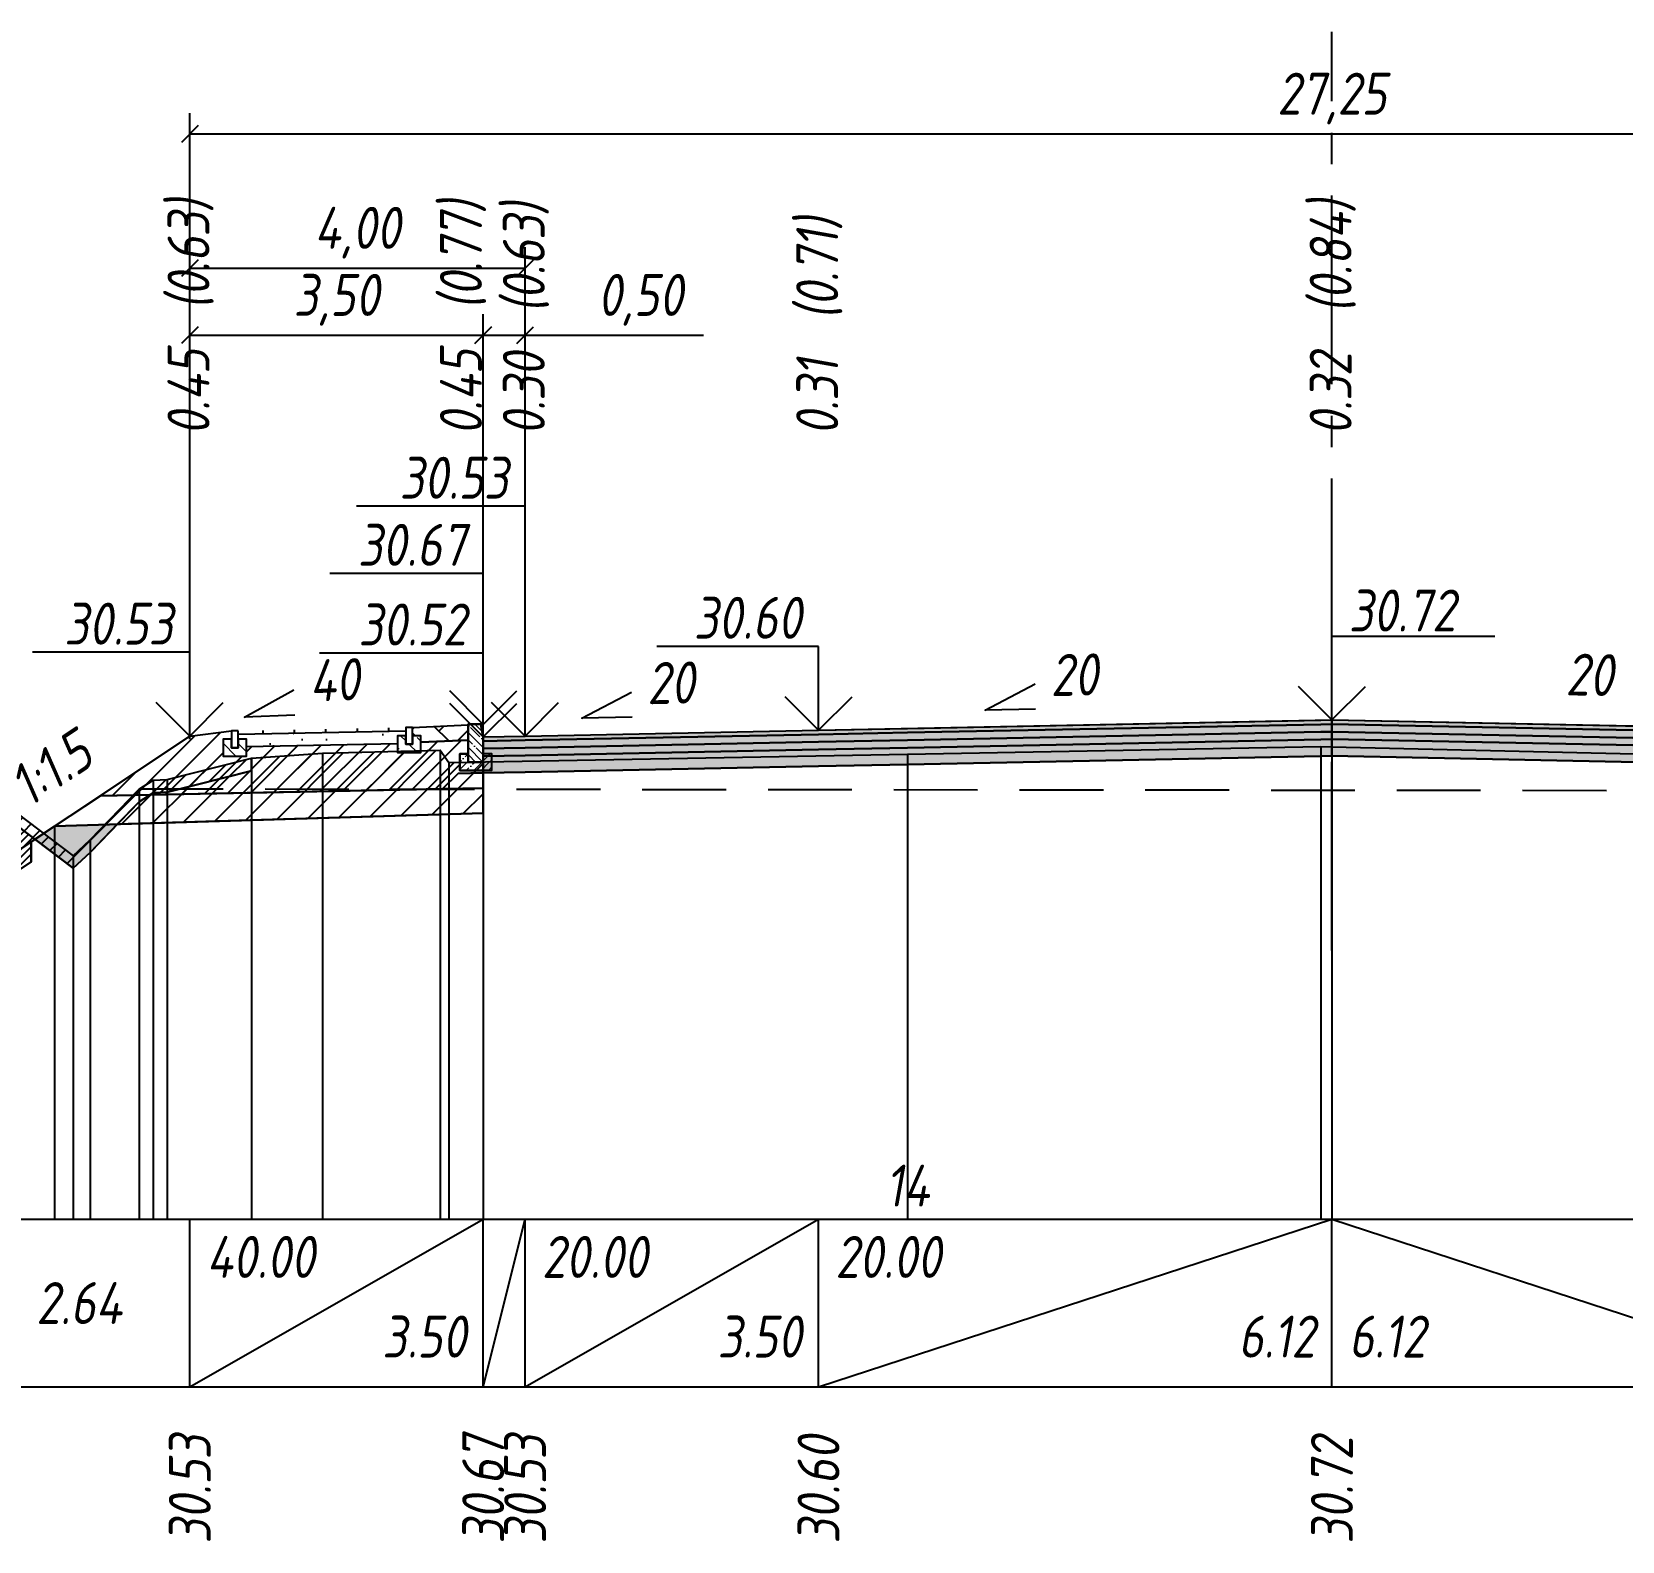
# Model space of a CAD drawing. Extents: x -717 to 1451, y -133302 to 233.
# Drawn here: x 133.2 to 228, y -109271.2 to -109181.2 of the extents above; entities that cross this region are included whole.
import ezdxf
from ezdxf.enums import TextEntityAlignment as Align

# ---------------------------------------------------------------- set-up
doc = ezdxf.new("R2010")
doc.units = 0
doc.linetypes.add('осевая2', pattern=[1.125, 0.75, -0.125, 0.125, -0.125])
doc.linetypes.add('штриховая', pattern=[0.75, 0.5, -0.25])
for name, color, linetype in [('Интерполированный поперечник', 2, 'Continuous'), ('КОД_399', 252, 'Continuous'), ('Код_514', 1, 'Continuous'), ('Контур_0', 7, 'Continuous'), ('Контур_2660', 7, 'Continuous'), ('Контур_2665', 7, 'Continuous'), ('Контур_400', 7, 'Continuous'), ('Контур_508', 7, 'Continuous'), ('Контур_512', 7, 'Continuous'), ('Контур_513', 7, 'Continuous'), ('Красный поперечник', 1, 'Continuous'), ('Объём_2501', 7, 'Continuous'), ('Объём_2650', 7, 'Continuous'), ('Объём_2660', 7, 'Continuous'), ('Объём_2661', 7, 'Continuous'), ('Объём_2663', 7, 'Continuous'), ('Объём_2665', 7, 'Continuous'), ('Объём_2666', 7, 'Continuous'), ('Ось', 1, 'осевая2'), ('Откосы', 7, 'Continuous'), ('Отметки покрытия', 7, 'Continuous'), ('Рабочие отметки', 7, 'Continuous'), ('Рабочие отметки доп.', 7, 'Continuous'), ('Слои выравнивания', 7, 'Continuous'), ('Таблица', 7, 'Continuous'), ('Уклоны проезжей части', 7, 'Continuous'), ('Черный поперечник', 3, 'Continuous')]:
    doc.layers.add(name, color=color, linetype=linetype)
for name, color, linetype, true_color in [('Контур_2540', 2, 'Continuous', 0xffff00), ('Контур_2562', 3, 'Continuous', 0x00ff00), ('Контур_2570', 7, 'Continuous', 0x80ff00), ('Контур_2725', 7, 'Continuous', 0x323232), ('Контур_2736', 4, 'Continuous', 0x00ffff), ('Контур_2737', 4, 'Continuous', 0x00ffff), ('Контур_2738', 4, 'Continuous', 0x00ffff), ('Контур_2739', 4, 'Continuous', 0x00ffff), ('Контур_2745', 7, 'Continuous', 0xa4ffff), ('Контур_2747', 4, 'Continuous', 0x00ffff), ('Контур_2748', 4, 'Continuous', 0x00ffff), ('Контур_2749', 4, 'Continuous', 0x00ffff), ('Контур_2760', 7, 'Continuous', 0x323232), ('Контур_2761', 7, 'Continuous', 0x323232), ('Контур_2762', 7, 'Continuous', 0x323232), ('Контур_2763', 7, 'Continuous', 0x323232), ('Контур_402', 7, 'Continuous', 0xff6464), ('Контур_703', 4, 'Continuous', 0x00ffff), ('Контур_705', 4, 'Continuous', 0x00ffff), ('Объём_2520', 7, 'Continuous', 0x80ffff), ('Объём_2540', 2, 'Continuous', 0xffff00), ('Объём_2562', 3, 'Continuous', 0x00ff00), ('Объём_2563', 7, 'Continuous', 0xff8000), ('Объём_2570', 7, 'Continuous', 0x80ff00), ('Объём_2600', 7, 'Continuous', 0x808000), ('Объём_2620', 2, 'Continuous', 0xffff00), ('Объём_2746', 2, 'Continuous', 0xffff00)]:
    doc.layers.add(name, color=color, linetype=linetype, true_color=true_color)
doc.styles.get("Standard").update_dxf_attribs({"font": 'txt', "height": 2.5})
doc.styles.add('М', font='romand.shx', dxfattribs={"width": 0.8, "oblique": 10, "height": 2.5})
doc.dimstyles.new('ISO-25', dxfattribs={"dimtxt": 2.5, "dimasz": 2.5, "dimexe": 1.25, "dimexo": 0.625, "dimtad": 1, "dimtxsty": 'Standard', "dimcen": 2.5, "dimadec": 0, "dimazin": 0, "dimtfac": 1, "dimtmove": 0, "dimatfit": 3, "dimfxl": 1, "dimarcsym": 0})

# ---------------------------------------------------------------- blocks, each defined once
blk = doc.blocks.new('_Oblique')
at = {"color": 0, "linetype": 'ByBlock', "lineweight": -2}
blk.add_line((-0.5, -0.5), (0.5, 0.5), dxfattribs=at)
blk = doc.blocks.new('*D3560')
at = {"color": 0, "lineweight": -2, "transparency": 16777216}
for p, q in [((142.575, -109222.632), (142.575, -109198.045)), ((160.075, -109222.682), (160.075, -109198.045)), ((142.575, -109199.295), (160.075, -109199.295))]:
    blk.add_line(p, q, dxfattribs=at)
at = {"layer": 'Defpoints', "color": 0, "transparency": 16777216}
for p in [(160.075, -109199.295), (142.575, -109223.257), (160.075, -109223.307)]:
    blk.add_point(p, dxfattribs=at)
at = {"color": 0, "lineweight": -2, "transparency": 16777216, "rotation": 180}
blk.add_blockref('_Oblique', (142.575, -109199.295), dxfattribs=at)
at = {"color": 0, "lineweight": -2, "transparency": 16777216}
blk.add_blockref('_Oblique', (160.075, -109199.295), dxfattribs=at)
at = {"color": 0, "transparency": 16777216, "insert": (151.325, -109197.182), "char_height": 2.5, "width": 9.58333, "attachment_point": 5, "style": 'М'}
blk.add_mtext('3,50', dxfattribs=at)
blk = doc.blocks.new('*D3562')
at = {"color": 0, "lineweight": -2, "transparency": 16777216}
for p, q in [((160.075, -109222.682), (160.075, -109198.045)), ((162.575, -109222.632), (162.575, -109198.045)), ((160.075, -109199.295), (162.575, -109199.295)), ((162.575, -109199.295), (173.219, -109199.295))]:
    blk.add_line(p, q, dxfattribs=at)
at = {"layer": 'Defpoints', "color": 0, "transparency": 16777216}
for p in [(162.575, -109199.295), (160.075, -109223.307), (162.575, -109223.257)]:
    blk.add_point(p, dxfattribs=at)
at = {"color": 0, "lineweight": -2, "transparency": 16777216, "rotation": 180}
blk.add_blockref('_Oblique', (160.075, -109199.295), dxfattribs=at)
at = {"color": 0, "lineweight": -2, "transparency": 16777216}
blk.add_blockref('_Oblique', (162.575, -109199.295), dxfattribs=at)
at = {"color": 0, "transparency": 16777216, "insert": (169.457, -109197.182), "char_height": 2.5, "width": 9.16667, "attachment_point": 5, "style": 'М'}
blk.add_mtext('0,50', dxfattribs=at)
blk = doc.blocks.new('*D3565')
at = {"color": 0, "lineweight": -2, "transparency": 16777216}
for p, q in [((142.575, -109223.382), (142.575, -109194.045)), ((162.575, -109222.632), (162.575, -109194.045)), ((142.575, -109195.295), (162.575, -109195.295))]:
    blk.add_line(p, q, dxfattribs=at)
at = {"layer": 'Defpoints', "color": 0, "transparency": 16777216}
for p in [(162.575, -109195.295), (162.575, -109223.257), (142.575, -109224.007)]:
    blk.add_point(p, dxfattribs=at)
at = {"color": 0, "lineweight": -2, "transparency": 16777216, "rotation": 180}
blk.add_blockref('_Oblique', (142.575, -109195.295), dxfattribs=at)
at = {"color": 0, "lineweight": -2, "transparency": 16777216}
blk.add_blockref('_Oblique', (162.575, -109195.295), dxfattribs=at)
at = {"color": 0, "transparency": 16777216, "insert": (152.575, -109193.182), "char_height": 2.5, "width": 9.16667, "attachment_point": 5, "style": 'М'}
blk.add_mtext('4,00', dxfattribs=at)
blk = doc.blocks.new('*D3566')
at = {"color": 0, "lineweight": -2, "transparency": 16777216}
for p, q in [((142.575, -109223.382), (142.575, -109186.045)), ((278.818, -109223.382), (278.818, -109186.045)), ((142.575, -109187.295), (278.818, -109187.295))]:
    blk.add_line(p, q, dxfattribs=at)
at = {"layer": 'Defpoints', "color": 0, "transparency": 16777216}
for p in [(278.818, -109187.295), (142.575, -109224.007), (278.818, -109224.007)]:
    blk.add_point(p, dxfattribs=at)
at = {"color": 0, "lineweight": -2, "transparency": 16777216, "rotation": 180}
blk.add_blockref('_Oblique', (142.575, -109187.295), dxfattribs=at)
at = {"color": 0, "lineweight": -2, "transparency": 16777216}
blk.add_blockref('_Oblique', (278.818, -109187.295), dxfattribs=at)
at = {"color": 0, "transparency": 16777216, "insert": (210.696, -109185.182), "char_height": 2.5, "width": 12.5, "attachment_point": 5, "style": 'М'}
blk.add_mtext('27,25', dxfattribs=at)
blk = doc.blocks.new('БР100.30.18')
at = {"linetype": 'Continuous', "lineweight": 13}
h = blk.add_hatch(dxfattribs=at)
h.set_pattern_fill('ANSI35', scale=5)
h.set_pattern_definition([(45, (-1504.996, -4799.2297), (-0.88388348, 0.88388348), []), (45, (-1504.1121, -4799.2297), (-0.88388348, 0.88388348), [1.5625, -0.3125, 0, -0.3125])])
h.paths.add_polyline_path([(0.3, 3.47), (1.8, 3.47), (1.8, -1.03), (0, -1.03), (0, 1.97)])
h = blk.add_hatch(dxfattribs=at)
h.set_pattern_fill('ANSI35', scale=5, angle=90)
h.set_pattern_definition([(135, (-1504.996, -4800.7297), (-0.88388348, -0.88388348), []), (135, (-1504.996, -4799.8458), (-0.88388348, -0.88388348), [1.5625, -0.3125, 0, -0.3125])])
h.paths.add_polyline_path([(-1, -0.03), (0, -0.03), (0, -1.03), (1.8, -1.03), (1.8, -0.03), (2.8, -0.03), (2.8, -2.03), (-1, -2.03)])
at = {"color": 7, "lineweight": 30}
blk.add_lwpolyline([(1.8, -1.03), (0, -1.03), (0, 1.97), (0.3, 3.47), (1.8, 3.47)], close=True, dxfattribs=at)
at = {"linetype": 'Continuous'}
blk.add_lwpolyline([(0, -0.03), (-1, -0.03), (-1, -2.03), (2.8, -2.03), (2.8, -0.03), (1.8, -0.03)], dxfattribs=at)

msp = doc.modelspace()

# ---------------------------------------------------------------- hatches: boundary and pattern name
at = {"linetype": 'Continuous'}
h = msp.add_hatch(dxfattribs=at)
h.set_pattern_fill('ANSI31', color=256, scale=15, angle=45, style=0)
h.set_pattern_definition([(90, (-1729.9295, -114176.3104), (-1.875, 3e-16), [])])
h.paths.add_polyline_path([(145.458, -109222.886), (155.454, -109222.679), (155.454, -109222.88), (145.458, -109223.078)])
h = msp.add_hatch(dxfattribs=at)
h.set_pattern_fill('AR-HBONE', color=253, scale=0.3)
h.set_pattern_definition([(45, (-117.4933, -115028.5289), (0, 1.69705627), [3.6, -1.2]), (135, (-116.6448, -115027.6804), (1e-16, 1.69705627), [3.6, -1.2])])
h.paths.add_polyline_path([(155.454, -109222.679), (155.454, -109223.679), (155.454, -109223.679)])
h.paths.add_polyline_path([(159.174, -109222.531), (155.854, -109222.679), (155.854, -109223.179), (156.354, -109223.179), (156.354, -109223.558), (159.175, -109223.432)])
at = {"linetype": 'Continuous', "lineweight": 13}
h = msp.add_hatch(dxfattribs=at)
h.set_pattern_fill('ANSI35', scale=5, angle=90)
h.set_pattern_definition([(135, (-1675.4885, -43495.2575), (-0.883883476, -0.883883476), []), (135, (-1675.4885, -43494.3736), (-0.883883476, -0.883883476), [1.5625, -0.3125, 0, -0.3125])])
h.paths.add_polyline_path([(145.958, -109223.386), (145.458, -109223.386), (145.458, -109223.886), (145.058, -109223.886), (145.058, -109223.386), (144.558, -109223.386), (144.558, -109224.386), (145.958, -109224.386)])
h = msp.add_hatch(dxfattribs=at)
h.set_pattern_fill('ANSI35', scale=5, angle=90)
h.set_pattern_definition([(135, (-1685.8841, -43495.0514), (-0.883883476, -0.883883476), []), (135, (-1685.8841, -43494.1675), (-0.883883476, -0.883883476), [1.5625, -0.3125, 0, -0.3125])])
h.paths.add_polyline_path([(156.354, -109223.179), (155.854, -109223.179), (155.854, -109223.679), (155.454, -109223.679), (155.454, -109223.179), (154.954, -109223.179), (154.954, -109224.179), (156.354, -109224.179)])
at = {"layer": 'КОД_399'}
h = msp.add_hatch(dxfattribs=at)
h.set_pattern_fill('AR-CONC', scale=0.7, angle=45, style=0)
h.set_pattern_definition([(95, (-1730.0115, -114176.3996), (3.860864, 3.2396496), [0.525, -5.775]), (40, (-1730.0115, -114176.3996), (-4.409945, 3.036377), [0.42, -4.62]), (145.45144, (-1729.69, -114176.1297), (-0.549081, 6.2760265), [0.4461813, -4.907995]), (91.1842, (-1731.0014, -114175.4097), (6.101854, 4.4632964), [0.7875, -8.6625]), (141.63564, (-1730.493, -114175.038), (-0.1953, 9.447982), [0.669272, -7.361996]), (36.18416, (-1731.0014, -114175.41), (-0.1953, 9.447982), [0.63, -6.93]), (66, (-1730.259, -114175.162), (4.947401, 0.9616773), [0.525, -5.775]), (11, (-1730.259, -114175.162), (-2.38496, 4.793659), [0.42, -4.62]), (116.45144, (-1729.8467, -114175.082), (2.562441, 5.7553363), [0.4461813, -4.907995]), (82.5, (-1730.0115, -114176.3996), (-1.5875523, 1.7079287), [0, -4.564, 0, -4.69, 0, -4.6375]), (52.5, (-1730.0115, -114176.3996), (-0.6501106, 3.2543661), [0, -2.674, 0, -4.459, 0, -1.7675]), (12.5, (-1731.1153, -114177.5034), (2.7539272, 2.5306453), [0, -1.75, 0, -5.46, 0, -7.245]), (2.5, (-1731.6103, -114177.9984), (2.3911299, 3.3821186), [0, -2.275, 0, -3.626, 0, -5.145])])
h.paths.add_polyline_path([(145.958, -109223.386), (145.458, -109223.386), (145.458, -109223.078), (155.454, -109222.88), (155.454, -109223.179), (154.954, -109223.179), (154.954, -109223.64), (145.958, -109223.818)])
at = {"layer": 'Объём_2563'}
h = msp.add_hatch(dxfattribs=at)
h.set_pattern_fill('ANSI31', color=256, scale=0.3)
h.paths.add_polyline_path([(158.575, -109225.425), (157.656, -109226.343), (137.24, -109226.751), (142.575, -109223.195), (145.058, -109222.886), (145.058, -109223.386), (144.558, -109223.386), (144.558, -109224.386), (145.958, -109224.386), (145.958, -109223.818), (154.954, -109223.64), (154.954, -109224.179), (156.354, -109224.179), (156.354, -109223.558), (159.175, -109223.432), (159.176, -109224.245), (158.676, -109224.246), (158.677, -109225.246), (160.075, -109225.245), (160.075, -109225.395)])
h.paths.add_polyline_path([(283.771, -109226.744), (263.736, -109226.343), (262.818, -109225.425), (261.318, -109225.395), (261.318, -109225.245), (262.716, -109225.246), (262.717, -109224.246), (262.217, -109224.245), (262.218, -109223.432), (265.039, -109223.558), (265.039, -109224.179), (266.439, -109224.179), (266.439, -109223.64), (275.435, -109223.818), (275.435, -109224.386), (276.835, -109224.386), (276.835, -109223.386), (276.335, -109223.386), (276.335, -109222.886), (278.818, -109223.195), (283.771, -109226.497)])
at = {"layer": 'Объём_2570'}
h = msp.add_hatch(dxfattribs=at)
h.set_pattern_fill('ANSI31', color=256, scale=0.2)
h.paths.add_polyline_path([(146.258, -109225.259), (141.216, -109226.53), (140.396, -109226.579), (139.546, -109227.113), (136.625, -109230.13), (135.622, -109231.077), (131.604, -109228.037), (130.457, -109227.077), (126.709, -109224.045), (117.213, -109217.727), (113.228, -109217.692), (112.846, -109217.656), (105, -109217.839), (105, -109217.089), (112.846, -109216.906), (113.228, -109216.942), (117.213, -109216.977), (126.709, -109223.295), (130.457, -109226.327), (131.604, -109227.287), (135.622, -109230.327), (136.625, -109229.38), (139.546, -109226.363), (140.396, -109225.829), (141.216, -109225.78), (146.258, -109224.509)])
h.paths.add_polyline_path([(294.989, -109226.101), (293.674, -109226.108), (289.206, -109226.218), (283.032, -109227.09), (281.962, -109227.264), (277.133, -109226.66), (273.574, -109225.859), (273.574, -109225.109), (277.133, -109225.91), (281.962, -109226.514), (283.032, -109226.34), (289.206, -109225.468), (293.674, -109225.358), (294.989, -109225.351)])
at = {"layer": 'Объём_2600'}
h = msp.add_hatch(dxfattribs=at)
h.set_pattern_fill('ANSI31', color=6, scale=0.4)
h.paths.add_polyline_path([(131.594, -109228.062), (106.72, -109217.799), (112.846, -109217.656), (113.228, -109217.692), (117.213, -109217.727), (126.709, -109224.045), (130.457, -109227.077), (131.688, -109228.1)])
h.paths.add_polyline_path([(160.075, -109227.801), (138.246, -109228.456), (139.546, -109227.113), (140.396, -109226.579), (141.216, -109226.53), (146.258, -109225.259), (146.258, -109224.509), (150.483, -109224.215), (157.516, -109224.031), (158.016, -109224.78), (160.075, -109224.742)])
h.paths.add_polyline_path([(290.165, -109229.769), (290.165, -109228.568), (286.878, -109228.568), (286.878, -109229.769), (284.99, -109228.511), (261.318, -109227.801), (261.318, -109225.071), (263.166, -109225.118), (263.666, -109224.368), (268.694, -109224.696), (273.574, -109225.109), (273.574, -109225.859), (277.133, -109226.66), (281.962, -109227.264), (283.032, -109227.09), (289.206, -109226.218), (293.856, -109226.107), (293.271, -109226.497), (293.271, -109227.699)])
h = msp.add_hatch(dxfattribs=at)
h.set_pattern_fill('HONEY', color=5, scale=0.3)
h.paths.add_polyline_path([(134.515, -109228.568), (138.246, -109228.456), (136.625, -109230.13), (135.622, -109231.077), (133.34, -109229.351)])
h.paths.add_polyline_path([(293.856, -109226.107), (294.989, -109225.351), (294.989, -109226.101)])
at = {"layer": 'Объём_2620'}
h = msp.add_hatch(dxfattribs=at)
h.set_pattern_fill('ANSI31', color=2, scale=0.1)
h.paths.add_polyline_path([(133.117, -109229.5), (133.117, -109230.702), (129.67, -109233), (127.064, -109233), (123.617, -109230.702), (123.617, -109229.5), (106.087, -109217.813), (106.72, -109217.799), (131.688, -109228.1), (133.34, -109229.351)])
h.paths.add_polyline_path([(286.878, -109228.568), (290.165, -109228.568), (290.165, -109229.769), (289.824, -109229.997), (287.219, -109229.997), (286.878, -109229.769)])
at = {"layer": 'Слои выравнивания'}
for color, points in [(2, [(160.075, -109223.245), (162.575, -109223.195), (180.075, -109222.845), (185.387, -109222.738), (210.024, -109222.246), (210.696, -109222.232), (210.696, -109222.482), (210.024, -109222.496), (185.387, -109222.988), (180.075, -109223.095), (162.575, -109223.445), (160.075, -109223.495)]), (3, [(160.075, -109223.495), (162.575, -109223.445), (180.075, -109223.095), (185.387, -109222.988), (210.024, -109222.496), (210.696, -109222.482), (210.696, -109222.932), (210.024, -109222.946), (185.387, -109223.438), (180.075, -109223.545), (162.575, -109223.895), (160.075, -109223.945)]), (4, [(160.075, -109223.945), (162.575, -109223.895), (180.075, -109223.545), (185.387, -109223.438), (210.024, -109222.946), (210.696, -109222.932), (210.696, -109223.382), (210.024, -109223.396), (185.387, -109223.888), (180.075, -109223.995), (162.575, -109224.345), (160.075, -109224.395)]), (2, [(210.696, -109222.232), (235.63, -109222.731), (241.318, -109222.845), (258.818, -109223.195), (261.318, -109223.245), (261.318, -109223.495), (258.818, -109223.445), (241.318, -109223.095), (235.63, -109222.981), (210.696, -109222.482)]), (3, [(210.696, -109222.482), (235.63, -109222.981), (241.318, -109223.095), (258.818, -109223.445), (261.318, -109223.495), (261.318, -109223.945), (258.818, -109223.895), (241.318, -109223.545), (235.63, -109223.431), (210.696, -109222.932)]), (4, [(210.696, -109222.932), (235.63, -109223.431), (241.318, -109223.545), (258.818, -109223.895), (261.318, -109223.945), (261.318, -109224.395), (258.818, -109224.345), (241.318, -109223.995), (235.63, -109223.881), (210.696, -109223.382)]), (5, [(160.075, -109224.395), (162.575, -109224.345), (180.075, -109223.995), (185.387, -109223.888), (210.024, -109223.396), (210.696, -109223.382), (210.696, -109224.382), (210.024, -109224.396), (185.387, -109224.888), (180.075, -109224.995), (162.575, -109225.345), (160.075, -109225.395)]), (5, [(210.696, -109223.382), (235.63, -109223.881), (241.318, -109223.995), (258.818, -109224.345), (261.318, -109224.395), (261.318, -109225.395), (258.818, -109225.345), (241.318, -109224.995), (235.63, -109224.881), (210.696, -109224.382)])]:
    msp.add_hatch(color=color, dxfattribs=at).paths.add_polyline_path(points)

# ---------------------------------------------------------------- linework, layer by layer
for points in [[(145.458, -109222.886), (145.058, -109222.886), (145.058, -109223.886), (145.458, -109223.886), (145.458, -109222.886)], [(145.458, -109223.078), (155.454, -109222.88)], [(155.854, -109222.679), (155.454, -109222.679), (155.454, -109223.679), (155.854, -109223.679), (155.854, -109222.679)], [(155.854, -109222.679), (159.174, -109222.531), (159.175, -109223.432), (156.354, -109223.558), (156.354, -109223.179), (155.854, -109223.179), (155.854, -109222.679)], [(145.058, -109223.386), (144.558, -109223.386), (144.558, -109224.386), (145.958, -109224.386), (145.958, -109223.386), (145.458, -109223.386), (145.458, -109223.886), (145.058, -109223.886), (145.058, -109223.386)], [(145.958, -109223.818), (154.954, -109223.64)], [(155.454, -109223.179), (154.954, -109223.179), (154.954, -109224.179), (156.354, -109224.179), (156.354, -109223.179), (155.854, -109223.179), (155.854, -109223.679), (155.454, -109223.679), (155.454, -109223.179)]]:
    msp.add_lwpolyline(points)
at = {"layer": 'Интерполированный поперечник', "linetype": 'штриховая', "ltscale": 10, "flags": 128}
msp.add_lwpolyline([(139.564, -109226.341), (281.984, -109226.49)], dxfattribs=at)
at = {"layer": 'Код_514'}
for p, q in [((142.575, -109262), (142.575, -109252)), ((142.575, -109262), (160.075, -109252)), ((160.075, -109262), (160.075, -109252)), ((160.075, -109262), (160.075, -109252)), ((160.075, -109262), (162.575, -109252)), ((162.575, -109262), (162.575, -109252)), ((162.575, -109262), (180.075, -109252)), ((180.075, -109262), (180.075, -109252)), ((180.075, -109262), (210.696, -109252)), ((210.696, -109262), (210.696, -109252)), ((210.696, -109252), (241.318, -109262))]:
    msp.add_line(p, q, dxfattribs=at)
at = {"layer": 'Контур_0', "flags": 128}
msp.add_lwpolyline([(142.575, -109223.195), (133.867, -109229), (133.867, -109229), (133.867, -109229), (133.867, -109229), (133.867, -109229), (133.867, -109229), (133.867, -109229), (133.867, -109229), (133.867, -109229), (133.867, -109229), (133.867, -109229), (133.867, -109229), (133.867, -109229), (133.867, -109229), (129.367, -109232)], dxfattribs=at)
msp.add_lwpolyline([(142.575, -109223.195), (133.867, -109229), (133.867, -109229), (133.867, -109229), (133.867, -109229), (133.867, -109229), (133.867, -109229), (133.867, -109229), (133.867, -109229), (133.867, -109229), (133.867, -109229), (133.867, -109229), (133.867, -109229), (133.867, -109229), (133.867, -109229), (129.367, -109232)], dxfattribs=at)
at = {"layer": 'Контур_0', "color": 250, "flags": 128}
for points in [[(137.24, -109226.751), (157.656, -109226.343), (158.575, -109225.425), (160.075, -109225.395)], [(158.575, -109225.425), (160.075, -109225.395), (160.075, -109226.295), (157.656, -109226.343), (158.575, -109225.425), (158.575, -109225.425)]]:
    msp.add_lwpolyline(points, dxfattribs=at)
at = {"layer": 'Контур_2540', "flags": 128}
msp.add_lwpolyline([(160.075, -109227.801), (134.515, -109228.568), (137.24, -109226.751), (160.075, -109226.295), (160.075, -109227.801), (160.075, -109227.801)], dxfattribs=at)
at = {"layer": 'Контур_2562', "flags": 128}
msp.add_lwpolyline([(142.575, -109223.195), (142.575, -109223.195), (142.575, -109223.195), (142.575, -109223.195), (142.575, -109223.195)], dxfattribs=at)
at = {"layer": 'Контур_2570', "flags": 128}
msp.add_lwpolyline([(131.604, -109228.037), (135.622, -109231.077), (136.625, -109230.13), (139.546, -109227.113), (139.546, -109227.113), (140.396, -109226.579), (141.216, -109226.53), (146.258, -109225.259), (146.258, -109224.509), (150.483, -109224.215), (157.516, -109224.031), (158.016, -109224.78), (185.387, -109224.272), (210.024, -109223.824), (210.696, -109223.84), (235.63, -109224.411)], dxfattribs=at)
at = {"layer": 'Контур_2660', "flags": 128}
msp.add_lwpolyline([(134.515, -109228.568), (160.075, -109227.801)], dxfattribs=at)
at = {"layer": 'Контур_2665', "flags": 128}
msp.add_lwpolyline([(142.575, -109223.195), (142.575, -109223.195)], dxfattribs=at)
at = {"layer": 'Контур_2725', "flags": 128}
msp.add_lwpolyline([(160.075, -109225.395), (162.575, -109225.345), (180.075, -109224.995), (185.387, -109224.888), (210.024, -109224.396), (210.696, -109224.382), (235.63, -109224.881), (241.318, -109224.995), (258.818, -109225.345), (261.318, -109225.395)], dxfattribs=at)
at = {"layer": 'Контур_2736', "flags": 128}
for points in [[(142.575, -109223.195), (133.867, -109229)], [(133.867, -109229), (129.367, -109232)]]:
    msp.add_lwpolyline(points, dxfattribs=at)
at = {"layer": 'Контур_2737', "flags": 128}
msp.add_lwpolyline([(133.867, -109229), (133.867, -109229)], dxfattribs=at)
at = {"layer": 'Контур_2738', "flags": 128}
msp.add_lwpolyline([(133.867, -109229), (133.867, -109229)], dxfattribs=at)
at = {"layer": 'Контур_2739', "flags": 128}
msp.add_lwpolyline([(133.867, -109229), (133.867, -109229)], dxfattribs=at)
at = {"layer": 'Контур_2745', "flags": 128}
msp.add_lwpolyline([(133.867, -109229), (133.867, -109229)], dxfattribs=at)
msp.add_lwpolyline([(133.867, -109229), (133.867, -109229)], dxfattribs=at)
msp.add_lwpolyline([(133.867, -109229), (133.867, -109229)], dxfattribs=at)
msp.add_lwpolyline([(133.867, -109229), (133.867, -109229)], dxfattribs=at)
msp.add_lwpolyline([(133.867, -109229), (133.867, -109229)], dxfattribs=at)
msp.add_lwpolyline([(133.867, -109229), (133.867, -109229)], dxfattribs=at)
at = {"layer": 'Контур_2747', "flags": 128}
msp.add_lwpolyline([(133.867, -109229), (133.867, -109229)], dxfattribs=at)
at = {"layer": 'Контур_2748', "flags": 128}
msp.add_lwpolyline([(133.867, -109229), (133.867, -109229)], dxfattribs=at)
at = {"layer": 'Контур_2749', "flags": 128}
msp.add_lwpolyline([(133.867, -109229), (133.867, -109229)], dxfattribs=at)
at = {"layer": 'Контур_2760', "flags": 128}
msp.add_lwpolyline([(160.075, -109223.245), (162.575, -109223.195), (180.075, -109222.845), (185.387, -109222.738), (210.024, -109222.246), (210.696, -109222.232), (235.63, -109222.731), (241.318, -109222.845), (258.818, -109223.195), (261.318, -109223.245)], dxfattribs=at)
at = {"layer": 'Контур_2761', "flags": 128}
msp.add_lwpolyline([(160.075, -109223.495), (162.575, -109223.445), (180.075, -109223.095), (185.387, -109222.988), (210.024, -109222.496), (210.696, -109222.482), (235.63, -109222.981), (241.318, -109223.095), (258.818, -109223.445), (261.318, -109223.495)], dxfattribs=at)
at = {"layer": 'Контур_2762', "flags": 128}
msp.add_lwpolyline([(160.075, -109223.945), (162.575, -109223.895), (180.075, -109223.545), (185.387, -109223.438), (210.024, -109222.946), (210.696, -109222.932), (235.63, -109223.431), (241.318, -109223.545), (258.818, -109223.895), (261.318, -109223.945)], dxfattribs=at)
at = {"layer": 'Контур_2763', "flags": 128}
msp.add_lwpolyline([(160.075, -109224.395), (162.575, -109224.345), (180.075, -109223.995), (185.387, -109223.888), (210.024, -109223.396), (210.696, -109223.382), (235.63, -109223.881), (241.318, -109223.995), (258.818, -109224.345), (261.318, -109224.395)], dxfattribs=at)
at = {"layer": 'Контур_400', "flags": 128}
for points in [[(160.075, -109223.245), (162.575, -109223.195), (162.575, -109223.195), (162.575, -109223.195), (162.575, -109223.195), (162.575, -109223.195), (162.575, -109223.195), (180.075, -109222.845), (210.696, -109222.232)], [(210.696, -109222.232), (241.318, -109222.845), (258.818, -109223.195), (258.818, -109223.195), (258.818, -109223.195), (258.818, -109223.195), (258.818, -109223.195), (258.818, -109223.195), (261.318, -109223.245)]]:
    msp.add_lwpolyline(points, dxfattribs=at)
at = {"layer": 'Контур_402', "flags": 128}
msp.add_lwpolyline([(134.515, -109228.568), (160.075, -109227.801), (160.075, -109225.395), (210.696, -109224.382), (261.318, -109225.395), (261.318, -109227.801), (284.99, -109228.511)], dxfattribs=at)
at = {"layer": 'Контур_508', "flags": 128}
msp.add_lwpolyline([(105, -109217.089), (123.617, -109229.5), (123.617, -109230.702), (127.064, -109233), (127.367, -109233), (129.367, -109233), (129.67, -109233), (133.117, -109230.702), (133.117, -109229.5), (134.515, -109228.568), (160.075, -109227.801), (160.075, -109225.395), (210.696, -109224.382), (261.318, -109225.395), (261.318, -109227.801), (284.99, -109228.511), (287.219, -109229.997), (287.521, -109229.997), (289.521, -109229.997), (289.824, -109229.997), (293.271, -109227.699), (293.271, -109226.497), (294.989, -109225.351)], dxfattribs=at)
at = {"layer": 'Контур_512', "flags": 128}
msp.add_lwpolyline([(105, -109217.089), (123.617, -109229.5), (123.617, -109230.702), (127.064, -109233), (127.367, -109233), (129.367, -109233), (129.67, -109233), (133.117, -109230.702), (133.117, -109229.5), (134.515, -109228.568), (160.075, -109227.801)], dxfattribs=at)
at = {"layer": 'Контур_513', "flags": 128}
msp.add_lwpolyline([(105, -109217.089), (123.617, -109229.5), (123.617, -109230.702), (127.064, -109233), (127.367, -109233), (129.367, -109233), (129.67, -109233), (133.117, -109230.702), (133.117, -109229.5), (134.515, -109228.568), (160.075, -109227.801), (160.075, -109225.395), (210.696, -109224.382), (261.318, -109225.395), (261.318, -109227.801), (284.99, -109228.511), (287.219, -109229.997), (287.521, -109229.997), (289.521, -109229.997), (289.824, -109229.997), (293.271, -109227.699), (293.271, -109226.497), (294.989, -109225.351)], dxfattribs=at)
at = {"layer": 'Контур_703', "flags": 128}
msp.add_lwpolyline([(142.575, -109223.195), (133.867, -109229)], dxfattribs=at)
at = {"layer": 'Контур_705', "flags": 128}
msp.add_lwpolyline([(133.867, -109229), (133.867, -109229)], dxfattribs=at)
at = {"layer": 'Красный поперечник'}
for p, q in [((162.575, -109223.195), (180.075, -109222.845)), ((180.075, -109222.845), (210.696, -109222.232)), ((210.696, -109222.232), (241.318, -109222.845)), ((129.367, -109232), (142.575, -109223.195)), ((160.075, -109223.245), (162.575, -109223.195)), ((134.515, -109228.568), (134.515, -109252)), ((160.075, -109227.801), (160.075, -109252))]:
    msp.add_line(p, q, dxfattribs=at)
at = {"layer": 'Объём_2501', "flags": 128}
for points in [[(160.075, -109223.245), (162.575, -109223.195), (162.575, -109223.195), (162.575, -109223.195), (162.575, -109223.195), (162.575, -109223.195), (162.575, -109223.195), (180.075, -109222.845), (210.696, -109222.232)], [(210.696, -109222.232), (241.318, -109222.845), (258.818, -109223.195), (258.818, -109223.195), (258.818, -109223.195), (258.818, -109223.195), (258.818, -109223.195), (258.818, -109223.195), (261.318, -109223.245)]]:
    msp.add_lwpolyline(points, dxfattribs=at)
at = {"layer": 'Объём_2520', "color": 250, "flags": 128}
msp.add_lwpolyline([(158.575, -109225.425), (160.075, -109225.395), (160.075, -109226.295), (157.656, -109226.343), (158.575, -109225.425), (158.575, -109225.425)], dxfattribs=at)
at = {"layer": 'Объём_2540', "flags": 128}
msp.add_lwpolyline([(160.075, -109227.801), (134.515, -109228.568), (137.24, -109226.751), (160.075, -109226.295), (160.075, -109227.801), (160.075, -109227.801)], dxfattribs=at)
at = {"layer": 'Объём_2562', "flags": 128}
msp.add_lwpolyline([(142.575, -109223.195), (142.575, -109223.195), (142.575, -109223.195), (142.575, -109223.195), (142.575, -109223.195)], dxfattribs=at)
at = {"layer": 'Объём_2563', "color": 250, "flags": 128}
msp.add_lwpolyline([(158.575, -109225.425), (157.656, -109226.343), (137.24, -109226.751), (142.575, -109223.195), (145.058, -109222.886), (145.058, -109223.386), (144.558, -109223.386), (144.558, -109224.386), (145.958, -109224.386), (145.958, -109223.818), (154.954, -109223.64), (154.954, -109224.179), (156.354, -109224.179), (156.354, -109223.558), (159.175, -109223.432), (159.176, -109224.245), (158.676, -109224.246), (158.677, -109225.246), (160.075, -109225.245), (160.075, -109225.395), (158.575, -109225.425), (158.575, -109225.425)], dxfattribs=at)
at = {"layer": 'Объём_2570', "flags": 128}
for points in [[(131.604, -109227.287), (135.622, -109230.327), (136.625, -109229.38), (139.546, -109226.363), (140.396, -109225.829), (141.216, -109225.78), (146.258, -109224.509), (146.258, -109225.259), (146.258, -109225.259)], [(146.258, -109225.259), (141.216, -109226.53), (140.396, -109226.579), (139.546, -109227.113), (136.625, -109230.13), (135.622, -109231.077), (131.604, -109228.037)]]:
    msp.add_lwpolyline(points, dxfattribs=at)
at = {"layer": 'Объём_2600', "flags": 128}
msp.add_lwpolyline([(134.515, -109228.568), (138.246, -109228.456), (136.625, -109230.13), (135.622, -109231.077), (133.34, -109229.351), (134.515, -109228.568), (134.515, -109228.568)], dxfattribs=at)
at = {"layer": 'Объём_2620', "flags": 128}
msp.add_lwpolyline([(133.117, -109229.5), (133.117, -109230.702), (129.67, -109233), (127.064, -109233), (123.617, -109230.702), (123.617, -109229.5), (106.087, -109217.813), (106.72, -109217.799), (131.688, -109228.1), (133.34, -109229.351), (133.117, -109229.5), (133.117, -109229.5)], dxfattribs=at)
at = {"layer": 'Объём_2650', "color": 6, "flags": 128}
msp.add_lwpolyline([(160.075, -109227.801), (138.246, -109228.456), (139.546, -109227.113), (140.396, -109226.579), (141.216, -109226.53), (146.258, -109225.259), (146.258, -109224.509), (150.483, -109224.215), (157.516, -109224.031), (158.016, -109224.78), (160.075, -109224.742), (160.075, -109227.801), (160.075, -109227.801)], dxfattribs=at)
at = {"layer": 'Объём_2660', "flags": 128}
msp.add_lwpolyline([(134.515, -109228.568), (160.075, -109227.801)], dxfattribs=at)
at = {"layer": 'Объём_2661', "flags": 128}
msp.add_lwpolyline([(142.575, -109223.195), (133.867, -109229)], dxfattribs=at)
at = {"layer": 'Объём_2663', "flags": 128}
msp.add_lwpolyline([(133.867, -109229), (129.367, -109232)], dxfattribs=at)
at = {"layer": 'Объём_2665', "flags": 128}
msp.add_lwpolyline([(142.575, -109223.195), (142.575, -109223.195)], dxfattribs=at)
at = {"layer": 'Объём_2666', "flags": 128}
msp.add_lwpolyline([(142.575, -109223.195), (133.867, -109229)], dxfattribs=at)
at = {"layer": 'Объём_2746', "flags": 128}
msp.add_lwpolyline([(158.016, -109227.863), (138.246, -109228.456), (139.546, -109227.113), (140.396, -109226.579), (141.216, -109226.53), (146.258, -109225.259), (146.258, -109224.509), (150.483, -109224.215), (157.516, -109224.031), (158.016, -109224.78), (158.016, -109227.863), (158.016, -109227.863)], dxfattribs=at)
at = {"layer": 'Ось', "ltscale": 15}
msp.add_line((210.696, -109235.971), (210.696, -109181.203), dxfattribs=at)
at = {"layer": 'Откосы', "color": 1, "flags": 128}
for points in [[(193.016, -109221.586), (190.017, -109221.646), (192.986, -109220.086)], [(148.837, -109221.943), (145.839, -109222.063), (148.777, -109220.445)], [(168.955, -109222.067), (165.956, -109222.127), (168.925, -109220.567)]]:
    msp.add_lwpolyline(points, dxfattribs=at)
at = {"layer": 'Отметки покрытия', "color": 1}
for p, q in [((162.575, -109209.495), (152.52, -109209.495)), ((162.575, -109223.195), (162.575, -109209.495)), ((160.075, -109213.495), (150.93, -109213.495)), ((160.075, -109222.495), (160.075, -109213.495)), ((210.696, -109222.232), (210.696, -109217.232)), ((210.696, -109217.232), (220.407, -109217.232)), ((142.575, -109218.195), (133.188, -109218.195)), ((142.575, -109223.195), (142.575, -109218.195)), ((180.075, -109217.845), (170.43, -109217.845)), ((180.075, -109222.845), (180.075, -109217.845)), ((160.075, -109218.245), (150.308, -109218.245)), ((160.075, -109223.245), (160.075, -109218.245)), ((160.075, -109222.495), (158.075, -109220.495)), ((160.075, -109222.495), (162.075, -109220.495)), ((180.075, -109222.845), (178.075, -109220.845)), ((180.075, -109222.845), (182.075, -109220.845)), ((210.696, -109222.232), (208.696, -109220.232)), ((210.696, -109222.232), (212.696, -109220.232)), ((142.575, -109223.195), (140.575, -109221.195)), ((142.575, -109223.195), (144.575, -109221.195)), ((160.075, -109223.245), (158.075, -109221.245)), ((160.075, -109223.245), (162.075, -109221.245)), ((162.575, -109223.195), (160.575, -109221.195)), ((162.575, -109223.195), (164.575, -109221.195))]:
    msp.add_line(p, q, dxfattribs=at)
at = {"layer": 'Слои выравнивания'}
for p, q in [((210.696, -109222.232), (210.696, -109252)), ((160.075, -109223.245), (160.075, -109252))]:
    msp.add_line(p, q, dxfattribs=at)
at = {"layer": 'Слои выравнивания', "color": 2, "flags": 128}
for points in [[(160.075, -109223.245), (162.575, -109223.195), (180.075, -109222.845), (185.387, -109222.738), (210.024, -109222.246), (210.696, -109222.232), (210.696, -109222.482), (210.024, -109222.496), (185.387, -109222.988), (180.075, -109223.095), (162.575, -109223.445), (160.075, -109223.495)], [(210.696, -109222.232), (235.63, -109222.731), (241.318, -109222.845), (258.818, -109223.195), (261.318, -109223.245), (261.318, -109223.495), (258.818, -109223.445), (241.318, -109223.095), (235.63, -109222.981), (210.696, -109222.482)]]:
    msp.add_lwpolyline(points, close=True, dxfattribs=at)
at = {"layer": 'Слои выравнивания', "color": 3, "flags": 128}
for points in [[(160.075, -109223.495), (162.575, -109223.445), (180.075, -109223.095), (185.387, -109222.988), (210.024, -109222.496), (210.696, -109222.482), (210.696, -109222.932), (210.024, -109222.946), (185.387, -109223.438), (180.075, -109223.545), (162.575, -109223.895), (160.075, -109223.945)], [(210.696, -109222.482), (235.63, -109222.981), (241.318, -109223.095), (258.818, -109223.445), (261.318, -109223.495), (261.318, -109223.945), (258.818, -109223.895), (241.318, -109223.545), (235.63, -109223.431), (210.696, -109222.932)]]:
    msp.add_lwpolyline(points, close=True, dxfattribs=at)
at = {"layer": 'Слои выравнивания', "color": 4, "flags": 128}
for points in [[(160.075, -109223.945), (162.575, -109223.895), (180.075, -109223.545), (185.387, -109223.438), (210.024, -109222.946), (210.696, -109222.932), (210.696, -109223.382), (210.024, -109223.396), (185.387, -109223.888), (180.075, -109223.995), (162.575, -109224.345), (160.075, -109224.395)], [(210.696, -109222.932), (235.63, -109223.431), (241.318, -109223.545), (258.818, -109223.895), (261.318, -109223.945), (261.318, -109224.395), (258.818, -109224.345), (241.318, -109223.995), (235.63, -109223.881), (210.696, -109223.382)]]:
    msp.add_lwpolyline(points, close=True, dxfattribs=at)
at = {"layer": 'Слои выравнивания', "color": 5, "flags": 128}
for points in [[(160.075, -109224.395), (162.575, -109224.345), (180.075, -109223.995), (185.387, -109223.888), (210.024, -109223.396), (210.696, -109223.382), (210.696, -109224.382), (210.024, -109224.396), (185.387, -109224.888), (180.075, -109224.995), (162.575, -109225.345), (160.075, -109225.395)], [(210.696, -109223.382), (235.63, -109223.881), (241.318, -109223.995), (258.818, -109224.345), (261.318, -109224.395), (261.318, -109225.395), (258.818, -109225.345), (241.318, -109224.995), (235.63, -109224.881), (210.696, -109224.382)]]:
    msp.add_lwpolyline(points, close=True, dxfattribs=at)
at = {"layer": 'Таблица'}
for p, q in [((80, -109252), (319.989, -109252)), ((80, -109262), (319.989, -109262))]:
    msp.add_line(p, q, dxfattribs=at)
at = {"layer": 'Уклоны проезжей части', "color": 1, "flags": 128}
for points in [[(193.016, -109221.586), (190.017, -109221.646), (192.986, -109220.086)], [(148.837, -109221.943), (145.839, -109222.063), (148.777, -109220.445)], [(168.955, -109222.067), (165.956, -109222.127), (168.925, -109220.567)]]:
    msp.add_lwpolyline(points, dxfattribs=at)
at = {"layer": 'Черный поперечник', "color": 7}
for p, q in [((210.024, -109223.824), (210.024, -109252)), ((210.696, -109223.84), (210.696, -109252)), ((146.258, -109224.509), (146.258, -109252)), ((150.483, -109224.215), (150.483, -109252)), ((157.516, -109224.031), (157.516, -109252)), ((158.016, -109224.78), (158.016, -109252)), ((185.387, -109224.272), (185.387, -109252)), ((141.216, -109225.78), (141.216, -109252)), ((139.546, -109226.363), (139.546, -109252)), ((140.396, -109225.829), (140.396, -109252)), ((136.625, -109229.38), (136.625, -109252)), ((135.622, -109230.327), (135.622, -109252))]:
    msp.add_line(p, q, dxfattribs=at)
at = {"layer": 'Черный поперечник', "flags": 128}
msp.add_lwpolyline([(131.604, -109227.287), (135.622, -109230.327), (136.625, -109229.38), (139.546, -109226.363), (140.396, -109225.829), (141.216, -109225.78), (146.258, -109224.509), (150.483, -109224.215), (157.516, -109224.031), (158.016, -109224.78), (185.387, -109224.272), (210.024, -109223.824), (210.696, -109223.84), (235.63, -109224.411)], dxfattribs=at)

# ---------------------------------------------------------------- block references
at = {"lineweight": 18, "xscale": -0.5, "yscale": 0.5, "zscale": 0.5, "rotation": 0.05553677703885818}
msp.add_blockref('БР100.30.18', (160.076, -109224.228), dxfattribs=at)

# ---------------------------------------------------------------- texts
at = {"layer": 'Код_514', "style": 'М', "oblique": 10, "width": 0.8}
for s, p in [('40.00', (143.575, -109253)), ('20.00', (163.575, -109253)), ('20.00', (181.075, -109253))]:
    msp.add_text(s, height=2.5, dxfattribs=at).set_placement(p, align=Align.TOP_LEFT)
msp.add_text('2.64', height=2.5, dxfattribs=at).set_placement((135.971, -109257), align=Align.MIDDLE_CENTER)
for s, p in [('3.50', (159.075, -109261)), ('3.50', (179.075, -109261)), ('6.12', (209.696, -109261))]:
    msp.add_text(s, height=2.5, dxfattribs=at).set_placement(p, align=Align.BOTTOM_RIGHT)
msp.add_text('6.12', height=2.5, dxfattribs=at).set_placement((211.696, -109261), align=Align.BOTTOM_LEFT)
for s, p in [('30.53', (142.575, -109271.35)), ('30.67', (160.075, -109271.35)), ('30.53', (162.575, -109271.35)), ('30.60', (180.075, -109271.35)), ('30.72', (210.696, -109271.35))]:
    msp.add_text(s, height=2.5, rotation=90, dxfattribs=at).set_placement(p, align=Align.MIDDLE_LEFT)
at = {"layer": 'Откосы', "color": 1, "style": 'М', "oblique": 10, "width": 0.8}
for s, rotation, p in [('40', 2.29061, (151.285, -109221.845)), ('20', 1.14576, (171.305, -109222.02)), ('20', 1.14576, (195.366, -109221.539)), ('20', 358.85423, (226.027, -109221.539)), ('1:1.5', 33.69007, (135.416, -109226.765))]:
    msp.add_text(s, height=2.5, rotation=rotation, dxfattribs=at).set_placement(p, align=Align.BOTTOM_CENTER)
at = {"layer": 'Отметки покрытия', "color": 1, "style": 'М', "oblique": 10, "width": 0.8}
for s, p in [('30.53', (161.575, -109209.791)), ('30.67', (159.075, -109213.791)), ('30.53', (141.575, -109218.491)), ('30.52', (159.075, -109218.541)), ('30.60', (179.075, -109218.141))]:
    msp.add_text(s, height=2.5, dxfattribs=at).set_placement(p, align=Align.BOTTOM_RIGHT)
msp.add_text('30.72', height=2.5, dxfattribs=at).set_placement((211.696, -109217.708), align=Align.BOTTOM_LEFT)
at = {"layer": 'Рабочие отметки', "color": 1, "style": 'М', "oblique": 10, "width": 0.8}
for s, p in [('0.45', (142.497, -109205.245)), ('0.45', (158.747, -109205.245)), ('0.30', (162.497, -109205.245)), ('0.32', (210.618, -109205.245)), ('0.31', (179.997, -109205.245))]:
    msp.add_text(s, height=2.5, rotation=90, dxfattribs=at).set_placement(p, align=Align.MIDDLE_LEFT)
at = {"layer": 'Рабочие отметки доп.', "color": 1, "style": 'М', "oblique": 10, "width": 0.8}
for s, p in [('(0.63)', (142.497, -109197.745)), ('(0.77)', (158.747, -109197.745)), ('(0.63)', (162.497, -109197.945)), ('(0.84)', (210.618, -109197.945)), ('(0.71)', (179.997, -109198.345))]:
    msp.add_text(s, height=2.5, rotation=90, dxfattribs=at).set_placement(p, align=Align.MIDDLE_LEFT)
at = {"layer": 'Слои выравнивания', "style": 'М', "oblique": 10, "width": 0.8}
msp.add_text('14', height=2.5, dxfattribs=at).set_placement((185.386, -109252), align=Align.BOTTOM_CENTER)
at = {"layer": 'Уклоны проезжей части', "color": 1, "style": 'М', "oblique": 10, "width": 0.8}
for s, rotation, p in [('40', 2.29061, (151.285, -109221.845)), ('20', 1.14576, (171.305, -109222.02)), ('20', 1.14576, (195.366, -109221.539)), ('20', 358.85423, (226.027, -109221.539)), ('1:1.5', 33.69007, (135.416, -109226.765))]:
    msp.add_text(s, height=2.5, rotation=rotation, dxfattribs=at).set_placement(p, align=Align.BOTTOM_CENTER)

# ---------------------------------------------------------------- dimensions: what is measured, and where the dimension line sits
at = {"color": 5}
for base, p1, p2, picture, middle in [((278.818, -109187.295), (142.575, -109224.007), (278.818, -109224.007), '*D3566', (210.696, -109185.182)), ((162.575, -109195.295), (142.575, -109224.007), (162.575, -109223.257), '*D3565', (152.575, -109193.182)), ((160.075, -109199.295), (142.575, -109223.257), (160.075, -109223.307), '*D3560', (151.325, -109197.182))]:
    dim = msp.add_linear_dim(base=base, p1=p1, p2=p2, angle=180, dimstyle='ISO-25', override={"dimasz": 1, "dimlfac": 0.2, "dimzin": 0, "dimtxsty": 'М', "dimblk1": 'Oblique', "dimblk2": 'Oblique', "dimsah": 1}, dxfattribs=at)
    dim.commit()
    dim.dimension.update_dxf_attribs({"geometry": picture, "text_midpoint": middle})
dim = msp.add_linear_dim(base=(162.575, -109199.295), p1=(160.075, -109223.307), p2=(162.575, -109223.257), angle=180, dimstyle='ISO-25', override={"dimasz": 1, "dimlfac": 0.2, "dimzin": 0, "dimtxsty": 'М', "dimblk1": 'Oblique', "dimblk2": 'Oblique', "dimsah": 1}, dxfattribs=at)
dim.commit()
dim.dimension.update_dxf_attribs({"geometry": '*D3562', "text_midpoint": (169.457, -109199.295), "dimtype": 160})

doc.saveas('drawing.dxf')
